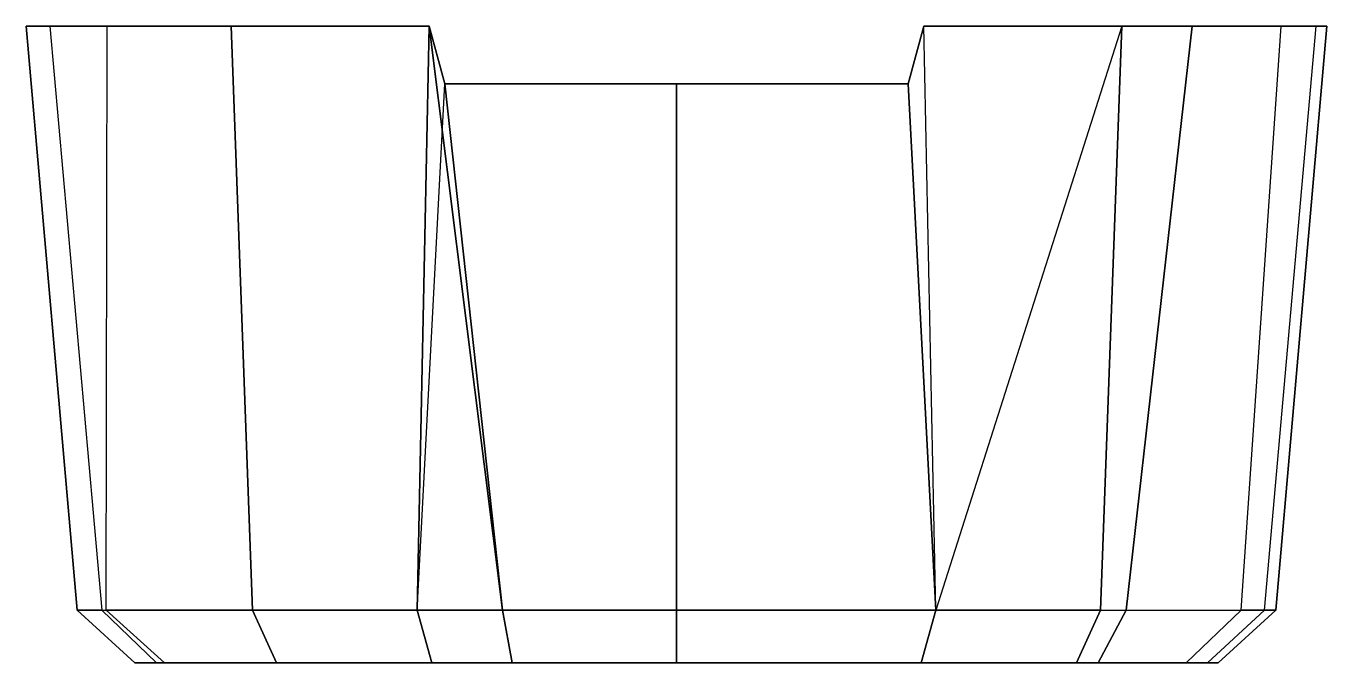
# Model space of a CAD drawing. Extents: x 0.4 to 22.9, y -22.1 to -11.1.
import ezdxf

# ---------------------------------------------------------------- set-up
doc = ezdxf.new("R2010")
doc.units = 0
doc.header["$MEASUREMENT"] = 0
doc.layers.add('Layer1', color=4, linetype='CONTINUOUS')

msp = doc.modelspace()

# ---------------------------------------------------------------- linework, layer by layer
at = {"layer": 'Layer1'}
for points in [[(0.853, -11.062, 4.693), (1.753, -21.149, 4.758), (1.326, -21.149, 8.442), (0.444, -11.062, 8.442)], [(0.444, -11.062, 8.442), (1.326, -21.149, 8.442), (1.326, -21.149, 30.718), (0.444, -11.062, 30.718)], [(0.444, -11.062, 30.718), (1.326, -21.149, 30.718), (1.829, -21.149, 34.639), (1.842, -11.062, 36.593)], [(0.853, -11.062, 4.693), (0.444, -11.062, 8.442), (0.444, -11.062, 30.718), (1.842, -11.062, 36.593)], [(3.986, -11.062, 0.792), (0.853, -11.062, 4.693), (1.753, -21.149, 4.758), (4.353, -21.149, 1.595)], [(3.986, -11.062, 38.368), (3.986, -11.062, 0.792), (0.853, -11.062, 4.693), (1.842, -11.062, 36.593)], [(1.842, -11.062, 36.593), (3.986, -11.062, 38.368), (4.353, -21.149, 37.565), (1.829, -21.149, 34.639)], [(7.402, -11.062, -0.383), (3.986, -11.062, 0.792), (4.353, -21.149, 1.595), (7.192, -21.149, 0.58)], [(3.986, -11.062, 38.368), (7.402, -11.062, 39.543), (8.666, -21.149, 38.902), (4.353, -21.149, 37.565)], [(7.402, -11.062, 39.543), (7.402, -11.062, -0.383), (3.986, -11.062, 0.792), (3.986, -11.062, 38.368)], [(7.192, -21.149, 0.58), (7.67, -12.062, -0.354), (7.402, -11.062, -0.383), (7.192, -21.149, 0.58)], [(7.67, -12.062, 39.515), (8.666, -21.149, 38.902), (7.402, -11.062, 39.543), (7.67, -12.062, 39.515)], [(7.402, -11.062, 39.543), (7.67, -12.062, 39.515), (7.67, -12.062, -0.354), (7.402, -11.062, -0.383)], [(16.149, -21.149, 0.58), (15.938, -11.062, -0.383), (15.67, -12.062, -0.354), (16.149, -21.149, 0.58)], [(16.149, -21.149, 38.58), (15.67, -12.062, 39.515), (15.938, -11.062, 39.543), (19.355, -11.062, 38.368)], [(15.938, -11.062, -0.383), (15.67, -12.062, -0.354), (15.67, -12.062, 39.515), (15.938, -11.062, 39.543)], [(18.988, -21.149, 1.595), (16.149, -21.149, 0.58), (15.938, -11.062, -0.383), (19.355, -11.062, 0.792)], [(15.938, -11.062, -0.383), (19.355, -11.062, 0.792), (19.355, -11.062, 38.368), (15.938, -11.062, 39.543)], [(16.149, -21.149, 38.58), (18.988, -21.149, 37.565), (19.355, -11.062, 38.368), (16.149, -21.149, 38.58)], [(20.572, -11.062, 1.562), (19.355, -11.062, 0.792), (18.988, -21.149, 1.595), (19.43, -21.149, 1.828)], [(18.988, -21.149, 37.565), (21.416, -21.149, 34.903), (22.109, -11.062, 35.53), (19.355, -11.062, 38.368)], [(19.355, -11.062, 0.792), (20.572, -11.062, 1.562), (19.355, -11.062, 38.368)], [(19.355, -11.062, 38.368), (22.109, -11.062, 35.53), (22.71, -11.062, 5.707), (20.572, -11.062, 1.562)], [(21.817, -21.149, 5.72), (22.71, -11.062, 5.707), (20.572, -11.062, 1.562), (19.43, -21.149, 1.828)], [(22.109, -11.062, 35.53), (22.897, -11.062, 30.719), (22.014, -21.149, 30.719), (21.416, -21.149, 34.903)], [(22.014, -21.149, 8.442), (21.817, -21.149, 5.72), (22.71, -11.062, 5.707), (22.897, -11.062, 8.442)], [(22.014, -21.149, 8.442), (22.014, -21.149, 30.719), (22.897, -11.062, 30.719), (22.897, -11.062, 8.442)], [(22.71, -11.062, 5.707), (22.897, -11.062, 8.442), (22.897, -11.062, 30.719), (22.109, -11.062, 35.53)], [(11.67, -12.062, -0.795), (11.67, -21.149), (7.192, -21.149, 0.58), (7.67, -12.062, -0.354)], [(7.67, -12.062, 39.515), (15.67, -12.062, 39.515), (16.149, -21.149, 38.58), (8.666, -21.149, 38.902)], [(7.67, -12.062, -0.354), (11.67, -12.062, -0.795), (11.67, -12.062, 39.515), (7.67, -12.062, 39.515)], [(15.67, -12.062, -0.354), (16.149, -21.149, 0.58), (11.67, -21.149), (11.67, -12.062, -0.795)], [(11.67, -12.062, -0.795), (15.67, -12.062, -0.354), (15.67, -12.062, 39.515), (11.67, -12.062, 39.515)], [(1.326, -21.149, 8.442), (2.323, -22.062, 8.442), (2.323, -22.062, 30.718), (1.326, -21.149, 30.718)], [(2.323, -22.062, 8.442), (1.326, -21.149, 8.442), (1.753, -21.149, 4.758), (2.698, -22.062, 5.074)], [(2.323, -22.062, 30.718), (1.326, -21.149, 30.718), (1.829, -21.149, 34.639), (2.835, -22.062, 34.493)], [(2.698, -22.062, 5.074), (1.753, -21.149, 4.758), (4.353, -21.149, 1.595), (4.767, -22.062, 2.501)], [(2.835, -22.062, 34.493), (1.829, -21.149, 34.639), (4.353, -21.149, 37.565), (4.767, -22.062, 36.66)], [(4.767, -22.062, 2.501), (4.353, -21.149, 1.595), (7.192, -21.149, 0.58), (7.446, -22.062, 1.543)], [(4.767, -22.062, 36.66), (4.353, -21.149, 37.565), (8.666, -21.149, 38.902), (8.837, -22.062, 37.92)], [(7.192, -21.149, 0.58), (11.67, -21.149), (11.67, -22.062, 0.996), (7.446, -22.062, 1.543)], [(8.837, -22.062, 37.92), (8.666, -21.149, 38.902), (16.149, -21.149, 38.58), (15.895, -22.062, 37.617)], [(11.67, -22.062, 0.996), (11.67, -21.149), (16.149, -21.149, 0.58), (15.895, -22.062, 1.543)], [(15.895, -22.062, 1.543), (16.149, -21.149, 0.58), (18.988, -21.149, 1.595), (18.573, -22.062, 2.501)], [(15.895, -22.062, 37.617), (16.149, -21.149, 38.58), (18.988, -21.149, 37.565), (18.573, -22.062, 36.66)], [(18.573, -22.062, 2.501), (18.988, -21.149, 1.595), (19.43, -21.149, 1.828), (18.95, -22.062, 2.702)], [(18.573, -22.062, 36.66), (18.988, -21.149, 37.565), (21.416, -21.149, 34.903), (20.467, -22.062, 34.593)], [(18.95, -22.062, 2.702), (19.43, -21.149, 1.828), (21.817, -21.149, 5.72), (20.836, -22.062, 5.897)], [(21.018, -22.062, 30.719), (20.467, -22.062, 34.593), (21.416, -21.149, 34.903), (22.014, -21.149, 30.719)], [(20.836, -22.062, 5.897), (21.817, -21.149, 5.72), (22.014, -21.149, 8.442), (21.018, -22.062, 8.442)], [(22.014, -21.149, 8.442), (21.018, -22.062, 8.442), (21.018, -22.062, 30.719), (22.014, -21.149, 30.719)], [(2.323, -22.062, 30.718), (5.147, -22.062, 31.364), (2.835, -22.062, 34.493), (2.323, -22.062, 30.718)], [(2.323, -22.062, 30.718), (5.147, -22.062, 31.364), (5.178, -22.062, 31.234), (5.23, -22.062, 31.112)], [(2.323, -22.062, 30.718), (5.23, -22.062, 31.112), (5.299, -22.062, 30.998), (5.386, -22.062, 30.898)], [(2.323, -22.062, 30.718), (5.386, -22.062, 30.898), (5.487, -22.062, 30.811), (5.601, -22.062, 30.742)], [(2.323, -22.062, 30.718), (5.601, -22.062, 30.742), (5.724, -22.062, 30.691), (5.853, -22.062, 30.66)], [(2.323, -22.062, 30.718), (5.853, -22.062, 30.66), (5.986, -22.062, 30.65), (6.124, -22.062, 30.661)], [(2.323, -22.062, 30.718), (2.323, -22.062, 19.58), (6.385, -22.062, 30.75), (6.124, -22.062, 30.661)], [(2.323, -22.062, 19.58), (6.385, -22.062, 30.75), (6.605, -22.062, 30.917)], [(2.323, -22.062, 19.58), (6.605, -22.062, 30.917), (7.183, -22.062, 31.532), (7.224, -22.062, 31.566)], [(2.323, -22.062, 19.58), (7.224, -22.062, 31.566), (7.435, -22.062, 31.667), (7.725, -22.062, 31.619)], [(2.323, -22.062, 19.58), (7.725, -22.062, 31.619), (7.85, -22.062, 31.519), (7.961, -22.062, 31.224)], [(7.961, -22.062, 31.224), (7.961, -22.062, 29.83), (2.323, -22.062, 19.58)], [(7.961, -22.062, 29.83), (8.012, -22.062, 29.506), (8.161, -22.062, 29.213), (2.323, -22.062, 19.58)], [(8.161, -22.062, 29.213), (8.394, -22.062, 28.981), (8.686, -22.062, 28.831), (2.323, -22.062, 19.58)], [(8.686, -22.062, 28.831), (9.011, -22.062, 28.78), (9.211, -22.062, 28.78), (2.323, -22.062, 19.58)], [(2.323, -22.062, 19.58), (9.211, -22.062, 28.78), (9.211, -22.062, 11.38), (2.323, -22.062, 19.58)], [(9.211, -22.062, 11.38), (2.323, -22.062, 19.58), (9.211, -22.062, 11.38), (8.847, -22.062, 11.367)], [(2.323, -22.062, 19.58), (8.847, -22.062, 11.367), (8.534, -22.062, 11.266), (8.268, -22.062, 11.073)], [(2.323, -22.062, 19.58), (8.268, -22.062, 11.073), (8.268, -22.062, 11.073), (8.075, -22.062, 10.807)], [(8.075, -22.062, 10.807), (7.974, -22.062, 10.494), (7.961, -22.062, 10.33), (2.323, -22.062, 19.58)], [(7.961, -22.062, 10.33), (7.955, -22.062, 8.866), (7.875, -22.062, 8.672), (2.323, -22.062, 19.58)], [(7.875, -22.062, 8.672), (7.715, -22.062, 8.536), (7.511, -22.062, 8.487), (2.323, -22.062, 19.58)], [(7.511, -22.062, 8.487), (7.366, -22.062, 8.51), (7.183, -22.062, 8.628), (2.323, -22.062, 19.58)], [(7.183, -22.062, 8.628), (6.605, -22.062, 9.243), (6.362, -22.062, 9.423), (2.323, -22.062, 19.58)], [(6.362, -22.062, 9.423), (5.986, -22.062, 9.51), (5.581, -22.062, 9.408), (2.323, -22.062, 19.58)], [(2.323, -22.062, 19.58), (5.581, -22.062, 9.408), (5.231, -22.062, 9.051), (5.136, -22.062, 8.66)], [(2.323, -22.062, 19.58), (2.323, -22.062, 8.442), (5.136, -22.062, 8.66)], [(2.323, -22.062, 8.442), (5.136, -22.062, 8.66), (5.293, -22.062, 7.802), (5.956, -22.062, 6.851)], [(2.323, -22.062, 8.442), (5.956, -22.062, 6.851), (6.708, -22.062, 6.408)], [(2.323, -22.062, 8.442), (2.698, -22.062, 5.074), (6.708, -22.062, 6.408)], [(2.698, -22.062, 5.074), (6.708, -22.062, 6.408), (8.654, -22.062, 5.85), (10.658, -22.062, 5.566)], [(2.698, -22.062, 5.074), (4.767, -22.062, 2.501), (10.658, -22.062, 5.566)], [(4.767, -22.062, 36.66), (2.835, -22.062, 34.493), (5.152, -22.062, 31.789)], [(2.835, -22.062, 34.493), (5.152, -22.062, 31.789), (5.136, -22.062, 31.496), (5.147, -22.062, 31.364)], [(4.767, -22.062, 36.66), (6.44, -22.062, 33.635), (8.837, -22.062, 37.92)], [(4.767, -22.062, 36.66), (6.44, -22.062, 33.635), (6.187, -22.062, 33.487), (5.955, -22.062, 33.308)], [(4.767, -22.062, 36.66), (5.955, -22.062, 33.308), (5.747, -22.062, 33.102), (5.565, -22.062, 32.873)], [(4.767, -22.062, 36.66), (5.565, -22.062, 32.873), (5.413, -22.062, 32.623), (5.292, -22.062, 32.356)], [(4.767, -22.062, 36.66), (5.292, -22.062, 32.356), (5.205, -22.062, 32.077), (5.152, -22.062, 31.789)], [(4.767, -22.062, 2.501), (7.446, -22.062, 1.543), (10.658, -22.062, 5.566), (4.767, -22.062, 2.501)], [(8.837, -22.062, 37.92), (7.383, -22.062, 33.979), (6.708, -22.062, 33.752), (6.44, -22.062, 33.635)], [(8.837, -22.062, 37.92), (8.763, -22.062, 34.333), (8.069, -22.062, 34.173), (7.383, -22.062, 33.979)], [(7.446, -22.062, 1.543), (10.658, -22.062, 5.566), (11.67, -22.062, 0.996)], [(8.837, -22.062, 37.92), (9.464, -22.062, 34.459), (8.763, -22.062, 34.333)], [(8.837, -22.062, 37.92), (10.17, -22.062, 34.551), (10.17, -22.062, 35.1), (10.189, -22.062, 35.335)], [(8.837, -22.062, 37.92), (10.189, -22.062, 35.335), (10.244, -22.062, 35.564), (10.334, -22.062, 35.781)], [(8.837, -22.062, 37.92), (10.334, -22.062, 35.781), (10.457, -22.062, 35.982), (10.61, -22.062, 36.161)], [(8.837, -22.062, 37.92), (10.61, -22.062, 36.161), (10.789, -22.062, 36.314), (10.989, -22.062, 36.437)], [(8.837, -22.062, 37.92), (10.989, -22.062, 36.437), (11.207, -22.062, 36.527), (11.436, -22.062, 36.582)], [(8.837, -22.062, 37.92), (11.436, -22.062, 36.582), (11.67, -22.062, 36.6), (8.837, -22.062, 37.92)], [(8.837, -22.062, 37.92), (11.67, -22.062, 36.6), (15.895, -22.062, 37.617), (12.366, -22.062, 37.769)], [(8.837, -22.062, 37.92), (10.17, -22.062, 34.551), (9.464, -22.062, 34.459)], [(11.67, -22.062, 0.996), (10.658, -22.062, 5.566), (12.682, -22.062, 5.566), (14.687, -22.062, 5.85)], [(15.895, -22.062, 37.617), (11.905, -22.062, 36.582), (11.67, -22.062, 36.6), (15.895, -22.062, 37.617)], [(11.67, -22.062, 0.996), (14.687, -22.062, 5.85), (16.633, -22.062, 6.408), (17.773, -22.062, 7.283)], [(11.67, -22.062, 0.996), (17.773, -22.062, 7.283), (15.895, -22.062, 1.543)], [(15.895, -22.062, 37.617), (12.351, -22.062, 36.437), (12.134, -22.062, 36.527), (11.905, -22.062, 36.582)], [(15.895, -22.062, 37.617), (12.731, -22.062, 36.161), (12.552, -22.062, 36.314), (12.351, -22.062, 36.437)], [(15.895, -22.062, 37.617), (13.007, -22.062, 35.781), (12.884, -22.062, 35.982), (12.731, -22.062, 36.161)], [(15.895, -22.062, 37.617), (13.152, -22.062, 35.335), (13.097, -22.062, 35.564), (13.007, -22.062, 35.781)], [(15.895, -22.062, 37.617), (13.17, -22.062, 34.551), (13.17, -22.062, 35.1), (13.152, -22.062, 35.335)], [(13.17, -22.062, 34.551), (15.895, -22.062, 37.617), (18.573, -22.062, 36.66), (16.633, -22.062, 33.752)], [(15.895, -22.062, 1.543), (17.773, -22.062, 7.283), (18.95, -22.062, 2.702)], [(16.633, -22.062, 33.752), (17.773, -22.062, 32.877), (20.467, -22.062, 34.593), (18.573, -22.062, 36.66)], [(18.95, -22.062, 2.702), (17.773, -22.062, 7.283), (20.836, -22.062, 5.897)], [(20.836, -22.062, 5.897), (17.773, -22.062, 7.283), (18.205, -22.062, 8.654), (21.018, -22.062, 8.442)], [(17.773, -22.062, 32.877), (18.205, -22.062, 31.506), (21.018, -22.062, 30.719), (20.467, -22.062, 34.593)], [(18.205, -22.062, 8.654), (21.018, -22.062, 8.442), (21.018, -22.062, 30.719), (18.205, -22.062, 31.506)]]:
    msp.add_3dface(points, dxfattribs=at)

doc.saveas('drawing.dxf')
